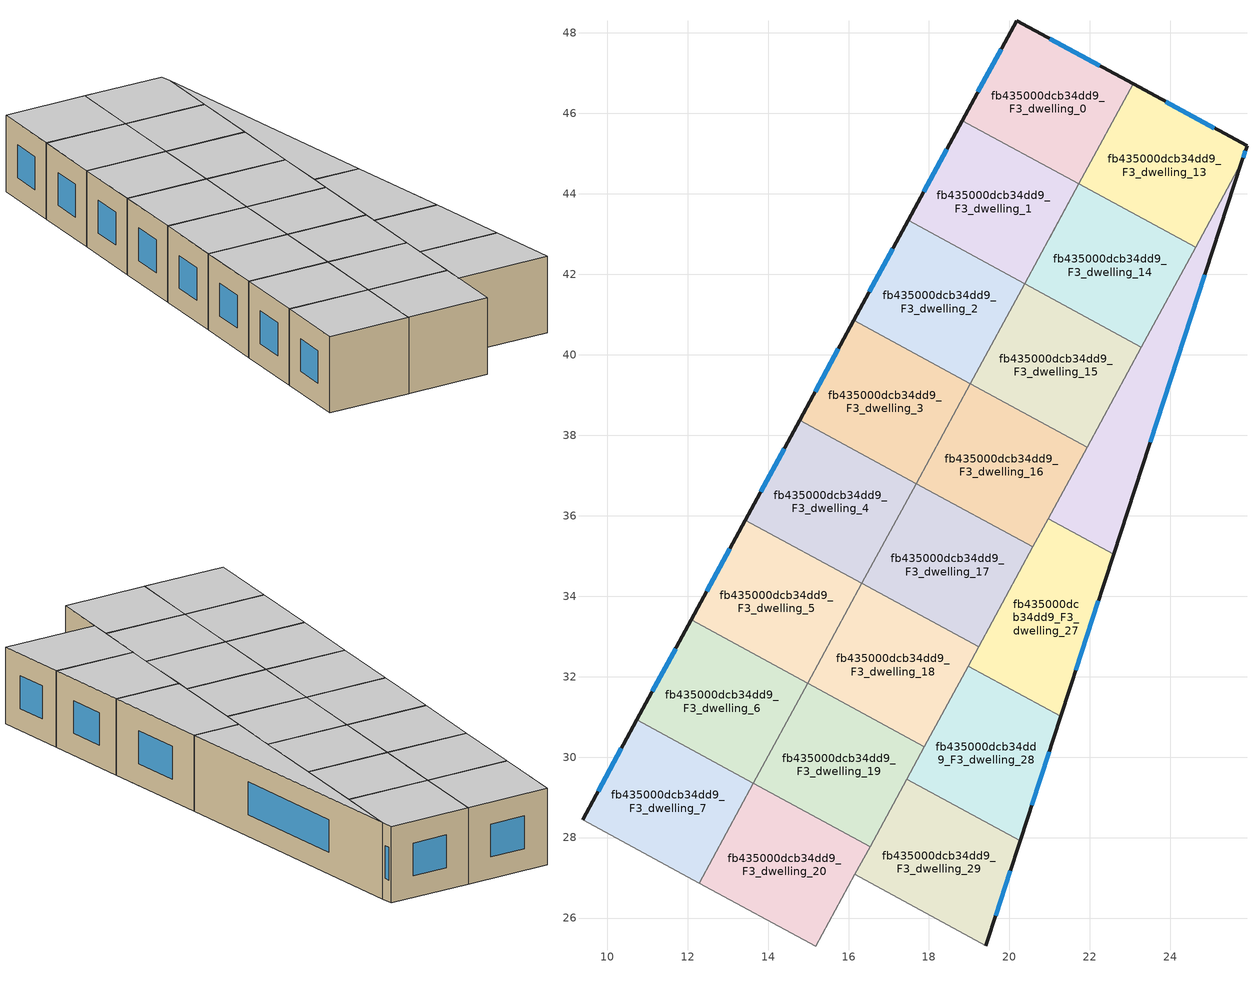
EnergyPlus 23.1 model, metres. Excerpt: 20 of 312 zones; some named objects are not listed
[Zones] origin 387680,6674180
fb435000dcb34dd9_F3_dwelling_0
 floor to fb435000dcb34dd9_F2_dwelling_0 (EU_floor_Construction): 23.08,46.73 21.73,44.25 18.83,45.82 20.18,48.31 z9
 wall outside (EU_wall_Construction): 23.08,46.73 20.18,48.31 18.83,45.82 z9:12
 wall to fb435000dcb34dd9_F3_dwelling_1 (EU_wall_Construction): 18.83,45.82 21.73,44.25 z9:12
 wall to fb435000dcb34dd9_F3_dwelling_13 (EU_wall_Construction): 21.73,44.25 23.08,46.73 z9:12
 window (EU_Window_Construction): 19.79,47.6 19.22,46.53 / 22.25,47.18 21.01,47.86 z9.86:11.14
 ceiling to fb435000dcb34dd9_F4_dwelling_0 (EU_floor_Construction): 21.73,44.25 23.08,46.73 20.18,48.31 18.83,45.82 z12
fb435000dcb34dd9_F3_dwelling_1
 floor to fb435000dcb34dd9_F2_dwelling_1 (EU_floor_Construction): 21.73,44.25 20.38,41.76 17.48,43.34 18.83,45.82 z9
 wall outside (EU_wall_Construction): 18.83,45.82 17.48,43.34 z9:12
 wall to fb435000dcb34dd9_F3_dwelling_2 (EU_wall_Construction): 17.48,43.34 20.38,41.76 z9:12
 wall to fb435000dcb34dd9_F3_dwelling_14 (EU_wall_Construction): 20.38,41.76 21.73,44.25 z9:12
 window (EU_Window_Construction): 18.44,45.11 17.87,44.05 z9.86:11.14
 ceiling to fb435000dcb34dd9_F4_dwelling_1 (EU_floor_Construction): 20.38,41.76 21.73,44.25 18.83,45.82 17.48,43.34 z12
fb435000dcb34dd9_F3_dwelling_13
 floor to fb435000dcb34dd9_F2_dwelling_13 (EU_floor_Construction): 25.9,45.2 25.77,44.77 24.62,42.67 21.73,44.25 21,42.91 23.08,46.73 z9
 wall outside (EU_wall_Construction): 25.77,44.77 25.9,45.2 23.08,46.73 z9:12
 wall to fb435000dcb34dd9_F3_dwelling_14 (EU_wall_Construction): 21.73,44.25 24.62,42.67 z9:12
 wall to fb435000dcb34dd9_F3_dwelling_26 (EU_wall_Construction): 24.62,42.67 25.77,44.77 z9:12
 wall adiabatic (EU_wall_Construction): 21.73,44.25 21,42.91 21.73,44.24 z9:12
 window (EU_Window_Construction): 25.1,45.63 23.88,46.29 / 25.8,44.89 25.86,45.07 z9.86:11.14
 ceiling to fb435000dcb34dd9_F4_dwelling_13 (EU_floor_Construction): 24.62,42.67 25.77,44.77 25.9,45.2 23.08,46.73 21,42.91 21.73,44.25 z12
fb435000dcb34dd9_F3_dwelling_14
 floor to fb435000dcb34dd9_F2_dwelling_14 (EU_floor_Construction): 24.62,42.67 23.28,40.19 20.38,41.76 21.73,44.25 z9
 wall to fb435000dcb34dd9_F3_dwelling_15 (EU_wall_Construction): 20.38,41.76 23.28,40.19 z9:12
 wall to fb435000dcb34dd9_F3_dwelling_26 (EU_wall_Construction): 23.28,40.19 24.62,42.67 z9:12
 ceiling to fb435000dcb34dd9_F4_dwelling_14 (EU_floor_Construction): 23.28,40.19 24.62,42.67 21.73,44.25 20.38,41.76 z12
fb435000dcb34dd9_F3_dwelling_15
 floor to fb435000dcb34dd9_F2_dwelling_15 (EU_floor_Construction): 23.28,40.19 21.93,37.71 19.03,39.28 20.38,41.76 z9
 wall to fb435000dcb34dd9_F3_dwelling_16 (EU_wall_Construction): 19.03,39.28 21.93,37.71 z9:12
 wall to fb435000dcb34dd9_F3_dwelling_2 (EU_wall_Construction): 20.38,41.76 19.03,39.28 z9:12
 wall to fb435000dcb34dd9_F3_dwelling_26 (EU_wall_Construction): 21.93,37.71 23.28,40.19 z9:12
 ceiling to fb435000dcb34dd9_F4_dwelling_15 (EU_floor_Construction): 21.93,37.71 23.28,40.19 20.38,41.76 19.03,39.28 z12
fb435000dcb34dd9_F3_dwelling_16
 floor to fb435000dcb34dd9_F2_dwelling_16 (EU_floor_Construction): 21.93,37.71 20.58,35.22 17.68,36.8 19.03,39.28 z9
 wall to fb435000dcb34dd9_F3_dwelling_17 (EU_wall_Construction): 17.68,36.8 20.58,35.22 z9:12
 wall to fb435000dcb34dd9_F3_dwelling_27 (EU_wall_Construction): 20.58,35.22 20.96,35.93 z9:12
 wall to fb435000dcb34dd9_F3_dwelling_3 (EU_wall_Construction): 19.03,39.28 17.68,36.8 z9:12
 wall to fb435000dcb34dd9_F3_dwelling_26 (EU_wall_Construction): 20.96,35.93 21.93,37.71 z9:12
 ceiling to fb435000dcb34dd9_F4_dwelling_16 (EU_floor_Construction): 20.58,35.22 21.93,37.71 19.03,39.28 17.68,36.8 z12
fb435000dcb34dd9_F3_dwelling_17
 floor to fb435000dcb34dd9_F2_dwelling_17 (EU_floor_Construction): 20.58,35.22 19.23,32.74 16.33,34.32 17.68,36.8 z9
 wall to fb435000dcb34dd9_F3_dwelling_18 (EU_wall_Construction): 16.33,34.32 19.23,32.74 z9:12
 wall to fb435000dcb34dd9_F3_dwelling_4 (EU_wall_Construction): 17.68,36.8 16.33,34.32 z9:12
 wall to fb435000dcb34dd9_F3_dwelling_27 (EU_wall_Construction): 19.23,32.74 20.58,35.22 z9:12
 ceiling to fb435000dcb34dd9_F4_dwelling_17 (EU_floor_Construction): 19.23,32.74 20.58,35.22 17.68,36.8 16.33,34.32 z12
fb435000dcb34dd9_F3_dwelling_18
 floor to fb435000dcb34dd9_F2_dwelling_18 (EU_floor_Construction): 19.23,32.74 17.88,30.26 14.98,31.83 16.33,34.32 z9
 wall to fb435000dcb34dd9_F3_dwelling_19 (EU_wall_Construction): 14.98,31.83 17.88,30.26 z9:12
 wall to fb435000dcb34dd9_F3_dwelling_28 (EU_wall_Construction): 17.88,30.26 18.97,32.26 z9:12
 wall to fb435000dcb34dd9_F3_dwelling_5 (EU_wall_Construction): 16.33,34.32 14.98,31.83 z9:12
 wall to fb435000dcb34dd9_F3_dwelling_27 (EU_wall_Construction): 18.97,32.26 19.23,32.74 z9:12
 ceiling to fb435000dcb34dd9_F4_dwelling_18 (EU_floor_Construction): 17.88,30.26 19.23,32.74 16.33,34.32 14.98,31.83 z12
fb435000dcb34dd9_F3_dwelling_19
 floor to fb435000dcb34dd9_F2_dwelling_19 (EU_floor_Construction): 17.88,30.26 16.53,27.78 13.64,29.35 14.98,31.83 z9
 wall to fb435000dcb34dd9_F3_dwelling_20 (EU_wall_Construction): 13.64,29.35 16.53,27.78 z9:12
 wall to fb435000dcb34dd9_F3_dwelling_29 (EU_wall_Construction): 16.53,27.78 17.44,29.45 z9:12
 wall to fb435000dcb34dd9_F3_dwelling_6 (EU_wall_Construction): 14.98,31.83 13.64,29.35 z9:12
 wall to fb435000dcb34dd9_F3_dwelling_28 (EU_wall_Construction): 17.45,29.45 17.88,30.26 z9:12
 ceiling to fb435000dcb34dd9_F4_dwelling_19 (EU_floor_Construction): 16.53,27.78 17.88,30.26 14.98,31.83 13.64,29.35 z12
fb435000dcb34dd9_F3_dwelling_2
 floor to fb435000dcb34dd9_F2_dwelling_2 (EU_floor_Construction): 20.38,41.76 19.03,39.28 16.13,40.86 17.48,43.34 z9
 wall outside (EU_wall_Construction): 17.48,43.34 16.13,40.86 z9:12
 wall to fb435000dcb34dd9_F3_dwelling_3 (EU_wall_Construction): 16.13,40.86 19.03,39.28 z9:12
 window (EU_Window_Construction): 17.1,42.63 16.52,41.57 z9.86:11.14
 ceiling to fb435000dcb34dd9_F4_dwelling_2 (EU_floor_Construction): 19.03,39.28 20.38,41.76 17.48,43.34 16.13,40.86 z12
fb435000dcb34dd9_F3_dwelling_20
 floor to fb435000dcb34dd9_F2_dwelling_20 (EU_floor_Construction): 16.53,27.78 15.19,25.29 12.29,26.87 13.64,29.35 z9
 wall to fb435000dcb34dd9_F3_dwelling_30 (EU_wall_Construction): 15.19,25.29 16.16,27.08 z9:12
 wall to fb435000dcb34dd9_F3_dwelling_21 (EU_wall_Construction): 12.29,26.87 15.19,25.29 z9:12
 wall to fb435000dcb34dd9_F3_dwelling_7 (EU_wall_Construction): 13.64,29.35 12.29,26.87 z9:12
 wall to fb435000dcb34dd9_F3_dwelling_29 (EU_wall_Construction): 16.16,27.08 16.53,27.78 z9:12
 ceiling to fb435000dcb34dd9_F4_dwelling_20 (EU_floor_Construction): 15.19,25.29 16.53,27.78 13.64,29.35 12.29,26.87 z12
fb435000dcb34dd9_F3_dwelling_26
 floor to fb435000dcb34dd9_F2_dwelling_26 (EU_floor_Construction): 25.77,44.77 22.59,35.04 20.96,35.93 z9
 wall outside (EU_wall_Construction): 22.59,35.04 25.77,44.77 z9:12
 wall to fb435000dcb34dd9_F3_dwelling_27 (EU_wall_Construction): 20.96,35.93 22.59,35.04 z9:12
 window (EU_Window_Construction): 23.5,37.82 24.86,41.99 z9.86:11.14
 ceiling to fb435000dcb34dd9_F4_dwelling_26 (EU_floor_Construction): 22.59,35.04 25.77,44.77 20.96,35.93 z12
fb435000dcb34dd9_F3_dwelling_27
 floor to fb435000dcb34dd9_F2_dwelling_27 (EU_floor_Construction): 22.59,35.04 21.27,31.01 18.97,32.26 20.96,35.93 z9
 wall outside (EU_wall_Construction): 21.27,31.01 22.59,35.04 z9:12
 wall to fb435000dcb34dd9_F3_dwelling_28 (EU_wall_Construction): 18.97,32.26 21.27,31.01 z9:12
 window (EU_Window_Construction): 21.65,32.16 22.21,33.89 z9.86:11.14
 ceiling to fb435000dcb34dd9_F4_dwelling_27 (EU_floor_Construction): 21.27,31.01 22.59,35.04 20.96,35.93 18.97,32.26 z12
fb435000dcb34dd9_F3_dwelling_28
 floor to fb435000dcb34dd9_F2_dwelling_28 (EU_floor_Construction): 21.27,31.01 20.26,27.92 17.45,29.45 18.97,32.26 z9
 wall outside (EU_wall_Construction): 20.26,27.92 21.27,31.01 z9:12
 wall to fb435000dcb34dd9_F3_dwelling_29 (EU_wall_Construction): 17.45,29.45 20.26,27.92 z9:12
 window (EU_Window_Construction): 20.55,28.81 20.98,30.13 z9.86:11.14
 ceiling to fb435000dcb34dd9_F4_dwelling_28 (EU_floor_Construction): 20.26,27.92 21.27,31.01 18.97,32.26 17.45,29.45 z12
fb435000dcb34dd9_F3_dwelling_29
 floor to fb435000dcb34dd9_F2_dwelling_29 (EU_floor_Construction): 20.26,27.92 19.41,25.32 16.16,27.08 17.45,29.45 z9
 wall outside (EU_wall_Construction): 19.41,25.32 20.26,27.92 z9:12
 wall to fb435000dcb34dd9_F3_dwelling_30 (EU_wall_Construction): 16.16,27.08 19.41,25.32 z9:12
 window (EU_Window_Construction): 19.66,26.06 20.02,27.18 z9.86:11.14
 ceiling to fb435000dcb34dd9_F4_dwelling_29 (EU_floor_Construction): 19.41,25.32 20.26,27.92 17.45,29.45 16.16,27.08 z12
fb435000dcb34dd9_F3_dwelling_3
 floor to fb435000dcb34dd9_F2_dwelling_3 (EU_floor_Construction): 19.03,39.28 17.68,36.8 14.78,38.37 16.13,40.86 z9
 wall outside (EU_wall_Construction): 16.13,40.86 14.78,38.37 z9:12
 wall to fb435000dcb34dd9_F3_dwelling_4 (EU_wall_Construction): 14.78,38.37 17.68,36.8 z9:12
 window (EU_Window_Construction): 15.75,40.15 15.17,39.08 z9.86:11.14
 ceiling to fb435000dcb34dd9_F4_dwelling_3 (EU_floor_Construction): 17.68,36.8 19.03,39.28 16.13,40.86 14.78,38.37 z12
fb435000dcb34dd9_F3_dwelling_4
 floor to fb435000dcb34dd9_F2_dwelling_4 (EU_floor_Construction): 17.68,36.8 16.33,34.32 13.43,35.89 14.78,38.37 z9
 wall outside (EU_wall_Construction): 14.78,38.37 13.43,35.89 z9:12
 wall to fb435000dcb34dd9_F3_dwelling_5 (EU_wall_Construction): 13.43,35.89 16.33,34.32 z9:12
 window (EU_Window_Construction): 14.4,37.66 13.82,36.6 z9.86:11.14
 ceiling to fb435000dcb34dd9_F4_dwelling_4 (EU_floor_Construction): 16.33,34.32 17.68,36.8 14.78,38.37 13.43,35.89 z12
fb435000dcb34dd9_F3_dwelling_5
 floor to fb435000dcb34dd9_F2_dwelling_5 (EU_floor_Construction): 16.33,34.32 14.98,31.83 12.09,33.41 13.43,35.89 z9
 wall outside (EU_wall_Construction): 13.43,35.89 12.09,33.41 z9:12
 wall to fb435000dcb34dd9_F3_dwelling_6 (EU_wall_Construction): 12.09,33.41 14.98,31.83 z9:12
 window (EU_Window_Construction): 13.05,35.18 12.47,34.12 z9.86:11.14
 ceiling to fb435000dcb34dd9_F4_dwelling_5 (EU_floor_Construction): 14.98,31.83 16.33,34.32 13.43,35.89 12.09,33.41 z12
fb435000dcb34dd9_F3_dwelling_6
 floor to fb435000dcb34dd9_F2_dwelling_6 (EU_floor_Construction): 14.98,31.83 13.64,29.35 10.74,30.92 12.09,33.41 z9
 wall outside (EU_wall_Construction): 12.09,33.41 10.74,30.92 z9:12
 wall to fb435000dcb34dd9_F3_dwelling_7 (EU_wall_Construction): 10.74,30.92 13.64,29.35 z9:12
 window (EU_Window_Construction): 11.7,32.7 11.12,31.63 z9.86:11.14
 ceiling to fb435000dcb34dd9_F4_dwelling_6 (EU_floor_Construction): 13.64,29.35 14.98,31.83 12.09,33.41 10.74,30.92 z12
fb435000dcb34dd9_F3_dwelling_7
 floor to fb435000dcb34dd9_F2_dwelling_7 (EU_floor_Construction): 13.64,29.35 12.29,26.87 9.39,28.44 10.74,30.92 z9
 wall outside (EU_wall_Construction): 10.74,30.92 9.39,28.44 z9:12
 wall to fb435000dcb34dd9_F3_dwelling_8 (EU_wall_Construction): 9.39,28.44 12.29,26.87 z9:12
 window (EU_Window_Construction): 10.35,30.22 9.77,29.15 z9.86:11.14
 ceiling to fb435000dcb34dd9_F4_dwelling_7 (EU_floor_Construction): 12.29,26.87 13.64,29.35 10.74,30.92 9.39,28.44 z12
[Building]
EU S2 Campaign: North Axis=0; Terrain=City; Solar Distribution=FullExterior
[Site:Location]
Helsinki-Vantaa.AP: Latitude=60.317; Longitude=24.963; Time Zone=2; Elevation=54.6
[SizingPeriod:WeatherFileDays]
AnnualSizingPeriod: Begin Month=1; Begin Day of Month=1; End Month=12; End Day of Month=31; Day of Week for Start Day=Monday; Use Weather File Daylight Saving Period=No; Use Weather File Rain and Snow Indicators=No
[MATERIAL]
EU_InternalMass_Material: Roughness=MediumRough; Thickness=0.1; Conductivity=1; Density=1800; Specific Heat=900; Thermal Absorptance=0.9; Solar Absorptance=0.7; Visible Absorptance=0.7
[MATERIAL:NOMASS] Roughness=MediumRough; Thermal Absorptance=0.9; Solar Absorptance=0.7; Visible Absorptance=0.7
Name | Thermal Resistance
EU_wall_NoMass | 5.91765
EU_floor_NoMass | 6.2875
[WINDOWMATERIAL:SIMPLEGLAZINGSYSTEM]
EU_Window_SimpleGlazing: UFactor=0.994035; Solar Heat Gain Coefficient=0.7; Visible Transmittance=0.7
[CONSTRUCTION]
EU_wall_Construction: EU_wall_NoMass
EU_floor_Construction: EU_floor_NoMass
EU_Window_Construction: EU_Window_SimpleGlazing
EU_InternalMass_Construction: EU_InternalMass_Material
[ZONE] Type=1; Multiplier=1; Ceiling Height=autocalculate; Floor Area=autocalculate; Part of Total Floor Area=Yes
Name | Volume
fb435000dcb34dd9_F3_dwelling_0; fb435000dcb34dd9_F3_dwelling_1 | 27.9529
fb435000dcb34dd9_F3_dwelling_13; fb435000dcb34dd9_F3_dwelling_6 | 27.958
fb435000dcb34dd9_F3_dwelling_14 | 27.9543
fb435000dcb34dd9_F3_dwelling_15 | 27.9551
fb435000dcb34dd9_F3_dwelling_16; fb435000dcb34dd9_F3_dwelling_19; fb435000dcb34dd9_F3_dwelling_20 | 27.9558
fb435000dcb34dd9_F3_dwelling_17 | 27.9631
fb435000dcb34dd9_F3_dwelling_18 | 27.9521
fb435000dcb34dd9_F3_dwelling_2; fb435000dcb34dd9_F3_dwelling_27; fb435000dcb34dd9_F3_dwelling_3; fb435000dcb34dd9_F3_dwelling_4; fb435000dcb34dd9_F3_dwelling_5 | 27.9573
fb435000dcb34dd9_F3_dwelling_26 | 27.95
fb435000dcb34dd9_F3_dwelling_28 | 27.9507
fb435000dcb34dd9_F3_dwelling_29 | 27.9624
fb435000dcb34dd9_F3_dwelling_7 | 27.9617
[INTERNALMASS] Construction=EU_InternalMass_Construction
Name | Zone or ZoneList | Surface Area
fb435000dcb34dd9_F3_dwelling_0_EU_InternalMass | fb435000dcb34dd9_F3_dwelling_0 | 9.31735
fb435000dcb34dd9_F3_dwelling_1_EU_InternalMass | fb435000dcb34dd9_F3_dwelling_1 | 9.31781
fb435000dcb34dd9_F3_dwelling_2_EU_InternalMass | fb435000dcb34dd9_F3_dwelling_2 | 9.31906
fb435000dcb34dd9_F3_dwelling_3_EU_InternalMass | fb435000dcb34dd9_F3_dwelling_3 | 9.31906
fb435000dcb34dd9_F3_dwelling_4_EU_InternalMass | fb435000dcb34dd9_F3_dwelling_4 | 9.32154
fb435000dcb34dd9_F3_dwelling_5_EU_InternalMass | fb435000dcb34dd9_F3_dwelling_5 | 9.31874
fb435000dcb34dd9_F3_dwelling_6_EU_InternalMass | fb435000dcb34dd9_F3_dwelling_6 | 9.31919
fb435000dcb34dd9_F3_dwelling_7_EU_InternalMass | fb435000dcb34dd9_F3_dwelling_7 | 9.32077
fb435000dcb34dd9_F3_dwelling_13_EU_InternalMass | fb435000dcb34dd9_F3_dwelling_13 | 9.32092
fb435000dcb34dd9_F3_dwelling_14_EU_InternalMass | fb435000dcb34dd9_F3_dwelling_14 | 9.31796
fb435000dcb34dd9_F3_dwelling_15_EU_InternalMass | fb435000dcb34dd9_F3_dwelling_15 | 9.31842
fb435000dcb34dd9_F3_dwelling_16_EU_InternalMass | fb435000dcb34dd9_F3_dwelling_16 | 9.31842
fb435000dcb34dd9_F3_dwelling_17_EU_InternalMass | fb435000dcb34dd9_F3_dwelling_17 | 9.31919
fb435000dcb34dd9_F3_dwelling_18_EU_InternalMass | fb435000dcb34dd9_F3_dwelling_18 | 9.31662
fb435000dcb34dd9_F3_dwelling_19_EU_InternalMass | fb435000dcb34dd9_F3_dwelling_19 | 9.31874
fb435000dcb34dd9_F3_dwelling_20_EU_InternalMass | fb435000dcb34dd9_F3_dwelling_20 | 9.31842
fb435000dcb34dd9_F3_dwelling_26_EU_InternalMass | fb435000dcb34dd9_F3_dwelling_26 | 9.31671
fb435000dcb34dd9_F3_dwelling_27_EU_InternalMass | fb435000dcb34dd9_F3_dwelling_27 | 9.31926
fb435000dcb34dd9_F3_dwelling_28_EU_InternalMass | fb435000dcb34dd9_F3_dwelling_28 | 9.31643
fb435000dcb34dd9_F3_dwelling_29_EU_InternalMass | fb435000dcb34dd9_F3_dwelling_29 | 9.32089
[OTHEREQUIPMENT] Fuel Type=Electricity; Design Level Calculation Method=Watts/Area; Power per Zone Floor Area=1; Fraction Latent=0; Fraction Radiant=0; Fraction Lost=0; Carbon Dioxide Generation Rate=0; EndUse Subcategory=EU_Step8_InternalGains
Name | Zone or ZoneList or Space or SpaceList | Schedule
EU_Step8_InternalGain_fb435000dcb34dd9_F3_dwelling_0_f000 | fb435000dcb34dd9_F3_dwelling_0 | EU_Step8_GainSchedule_fb435000dcb34dd9_F3_dwelling_0_f000
EU_Step8_InternalGain_fb435000dcb34dd9_F3_dwelling_1_f000 | fb435000dcb34dd9_F3_dwelling_1 | EU_Step8_GainSchedule_fb435000dcb34dd9_F3_dwelling_1_f000
EU_Step8_InternalGain_fb435000dcb34dd9_F3_dwelling_2_f000 | fb435000dcb34dd9_F3_dwelling_2 | EU_Step8_GainSchedule_fb435000dcb34dd9_F3_dwelling_2_f000
EU_Step8_InternalGain_fb435000dcb34dd9_F3_dwelling_3_f000 | fb435000dcb34dd9_F3_dwelling_3 | EU_Step8_GainSchedule_fb435000dcb34dd9_F3_dwelling_3_f000
EU_Step8_InternalGain_fb435000dcb34dd9_F3_dwelling_4_f000 | fb435000dcb34dd9_F3_dwelling_4 | EU_Step8_GainSchedule_fb435000dcb34dd9_F3_dwelling_4_f000
EU_Step8_InternalGain_fb435000dcb34dd9_F3_dwelling_5_f000 | fb435000dcb34dd9_F3_dwelling_5 | EU_Step8_GainSchedule_fb435000dcb34dd9_F3_dwelling_5_f000
EU_Step8_InternalGain_fb435000dcb34dd9_F3_dwelling_6_f000 | fb435000dcb34dd9_F3_dwelling_6 | EU_Step8_GainSchedule_fb435000dcb34dd9_F3_dwelling_6_f000
EU_Step8_InternalGain_fb435000dcb34dd9_F3_dwelling_7_f000 | fb435000dcb34dd9_F3_dwelling_7 | EU_Step8_GainSchedule_fb435000dcb34dd9_F3_dwelling_7_f000
EU_Step8_InternalGain_fb435000dcb34dd9_F3_dwelling_13_f000 | fb435000dcb34dd9_F3_dwelling_13 | EU_Step8_GainSchedule_fb435000dcb34dd9_F3_dwelling_13_f000
EU_Step8_InternalGain_fb435000dcb34dd9_F3_dwelling_14_f000 | fb435000dcb34dd9_F3_dwelling_14 | EU_Step8_GainSchedule_fb435000dcb34dd9_F3_dwelling_14_f000
EU_Step8_InternalGain_fb435000dcb34dd9_F3_dwelling_15_f000 | fb435000dcb34dd9_F3_dwelling_15 | EU_Step8_GainSchedule_fb435000dcb34dd9_F3_dwelling_15_f000
EU_Step8_InternalGain_fb435000dcb34dd9_F3_dwelling_16_f000 | fb435000dcb34dd9_F3_dwelling_16 | EU_Step8_GainSchedule_fb435000dcb34dd9_F3_dwelling_16_f000
EU_Step8_InternalGain_fb435000dcb34dd9_F3_dwelling_17_f000 | fb435000dcb34dd9_F3_dwelling_17 | EU_Step8_GainSchedule_fb435000dcb34dd9_F3_dwelling_17_f000
EU_Step8_InternalGain_fb435000dcb34dd9_F3_dwelling_18_f000 | fb435000dcb34dd9_F3_dwelling_18 | EU_Step8_GainSchedule_fb435000dcb34dd9_F3_dwelling_18_f000
EU_Step8_InternalGain_fb435000dcb34dd9_F3_dwelling_19_f000 | fb435000dcb34dd9_F3_dwelling_19 | EU_Step8_GainSchedule_fb435000dcb34dd9_F3_dwelling_19_f000
EU_Step8_InternalGain_fb435000dcb34dd9_F3_dwelling_20_f000 | fb435000dcb34dd9_F3_dwelling_20 | EU_Step8_GainSchedule_fb435000dcb34dd9_F3_dwelling_20_f000
EU_Step8_InternalGain_fb435000dcb34dd9_F3_dwelling_26_f000 | fb435000dcb34dd9_F3_dwelling_26 | EU_Step8_GainSchedule_fb435000dcb34dd9_F3_dwelling_26_f000
EU_Step8_InternalGain_fb435000dcb34dd9_F3_dwelling_27_f000 | fb435000dcb34dd9_F3_dwelling_27 | EU_Step8_GainSchedule_fb435000dcb34dd9_F3_dwelling_27_f000
EU_Step8_InternalGain_fb435000dcb34dd9_F3_dwelling_28_f000 | fb435000dcb34dd9_F3_dwelling_28 | EU_Step8_GainSchedule_fb435000dcb34dd9_F3_dwelling_28_f000
EU_Step8_InternalGain_fb435000dcb34dd9_F3_dwelling_29_f000 | fb435000dcb34dd9_F3_dwelling_29 | EU_Step8_GainSchedule_fb435000dcb34dd9_F3_dwelling_29_f000
[ZONEVENTILATION:DESIGNFLOWRATE] Schedule=EU_AlwaysOn; Design Flow Rate Calculation Method=AirChanges/Hour; Air Changes per Hour=0.596421; Ventilation Type=Natural; Fan Pressure Rise=0; Fan Total Efficiency=1; Constant Term Coefficient=1; Temperature Term Coefficient=0; Velocity Term Coefficient=0; Velocity Squared Term Coefficient=0; Minimum Indoor Temperature=-100; Maximum Indoor Temperature=100; Delta Temperature=-100; Minimum Outdoor Temperature=-100; Maximum Outdoor Temperature=100; Maximum Wind Speed=40
Name | Zone or ZoneList or Space or SpaceList
EU_ConstantAir_fb435000dcb34dd9_F3_dwelling_0 | fb435000dcb34dd9_F3_dwelling_0
EU_ConstantAir_fb435000dcb34dd9_F3_dwelling_1 | fb435000dcb34dd9_F3_dwelling_1
EU_ConstantAir_fb435000dcb34dd9_F3_dwelling_2 | fb435000dcb34dd9_F3_dwelling_2
EU_ConstantAir_fb435000dcb34dd9_F3_dwelling_3 | fb435000dcb34dd9_F3_dwelling_3
EU_ConstantAir_fb435000dcb34dd9_F3_dwelling_4 | fb435000dcb34dd9_F3_dwelling_4
EU_ConstantAir_fb435000dcb34dd9_F3_dwelling_5 | fb435000dcb34dd9_F3_dwelling_5
EU_ConstantAir_fb435000dcb34dd9_F3_dwelling_6 | fb435000dcb34dd9_F3_dwelling_6
EU_ConstantAir_fb435000dcb34dd9_F3_dwelling_7 | fb435000dcb34dd9_F3_dwelling_7
EU_ConstantAir_fb435000dcb34dd9_F3_dwelling_13 | fb435000dcb34dd9_F3_dwelling_13
EU_ConstantAir_fb435000dcb34dd9_F3_dwelling_14 | fb435000dcb34dd9_F3_dwelling_14
EU_ConstantAir_fb435000dcb34dd9_F3_dwelling_15 | fb435000dcb34dd9_F3_dwelling_15
EU_ConstantAir_fb435000dcb34dd9_F3_dwelling_16 | fb435000dcb34dd9_F3_dwelling_16
EU_ConstantAir_fb435000dcb34dd9_F3_dwelling_17 | fb435000dcb34dd9_F3_dwelling_17
EU_ConstantAir_fb435000dcb34dd9_F3_dwelling_18 | fb435000dcb34dd9_F3_dwelling_18
EU_ConstantAir_fb435000dcb34dd9_F3_dwelling_19 | fb435000dcb34dd9_F3_dwelling_19
EU_ConstantAir_fb435000dcb34dd9_F3_dwelling_20 | fb435000dcb34dd9_F3_dwelling_20
EU_ConstantAir_fb435000dcb34dd9_F3_dwelling_26 | fb435000dcb34dd9_F3_dwelling_26
EU_ConstantAir_fb435000dcb34dd9_F3_dwelling_27 | fb435000dcb34dd9_F3_dwelling_27
EU_ConstantAir_fb435000dcb34dd9_F3_dwelling_28 | fb435000dcb34dd9_F3_dwelling_28
EU_ConstantAir_fb435000dcb34dd9_F3_dwelling_29 | fb435000dcb34dd9_F3_dwelling_29
[HVACTEMPLATE:ZONE:IDEALLOADSAIRSYSTEM] System Availability Schedule=EU_AlwaysOn; Maximum Heating Supply Air Temperature=50; Minimum Cooling Supply Air Temperature=13; Maximum Heating Supply Air Humidity Ratio=0.0156; Minimum Cooling Supply Air Humidity Ratio=0.0077; Heating Limit=NoLimit; Cooling Limit=NoLimit; Heating Availability Schedule=EU_AlwaysOn; Cooling Availability Schedule=EU_CoolingOff; Dehumidification Control Type=ConstantSensibleHeatRatio; Cooling Sensible Heat Ratio=0.7; Dehumidification Setpoint=60; Humidification Control Type=None; Humidification Setpoint=30; Outdoor Air Method=None; Outdoor Air Flow Rate per Person=0.00944; Outdoor Air Flow Rate per Zone Floor Area=0; Outdoor Air Flow Rate per Zone=0; Demand Controlled Ventilation Type=None; Outdoor Air Economizer Type=NoEconomizer; Heat Recovery Type=None; Sensible Heat Recovery Effectiveness=0.7; Latent Heat Recovery Effectiveness=0.65
Name | Template Thermostat
fb435000dcb34dd9_F3_dwelling_0 | EU_HeatOnly_fb435000dcb34dd9_F3_dwelling_0
fb435000dcb34dd9_F3_dwelling_1 | EU_HeatOnly_fb435000dcb34dd9_F3_dwelling_1
fb435000dcb34dd9_F3_dwelling_2 | EU_HeatOnly_fb435000dcb34dd9_F3_dwelling_2
fb435000dcb34dd9_F3_dwelling_3 | EU_HeatOnly_fb435000dcb34dd9_F3_dwelling_3
fb435000dcb34dd9_F3_dwelling_4 | EU_HeatOnly_fb435000dcb34dd9_F3_dwelling_4
fb435000dcb34dd9_F3_dwelling_5 | EU_HeatOnly_fb435000dcb34dd9_F3_dwelling_5
fb435000dcb34dd9_F3_dwelling_6 | EU_HeatOnly_fb435000dcb34dd9_F3_dwelling_6
fb435000dcb34dd9_F3_dwelling_7 | EU_HeatOnly_fb435000dcb34dd9_F3_dwelling_7
fb435000dcb34dd9_F3_dwelling_13 | EU_HeatOnly_fb435000dcb34dd9_F3_dwelling_13
fb435000dcb34dd9_F3_dwelling_14 | EU_HeatOnly_fb435000dcb34dd9_F3_dwelling_14
fb435000dcb34dd9_F3_dwelling_15 | EU_HeatOnly_fb435000dcb34dd9_F3_dwelling_15
fb435000dcb34dd9_F3_dwelling_16 | EU_HeatOnly_fb435000dcb34dd9_F3_dwelling_16
fb435000dcb34dd9_F3_dwelling_17 | EU_HeatOnly_fb435000dcb34dd9_F3_dwelling_17
fb435000dcb34dd9_F3_dwelling_18 | EU_HeatOnly_fb435000dcb34dd9_F3_dwelling_18
fb435000dcb34dd9_F3_dwelling_19 | EU_HeatOnly_fb435000dcb34dd9_F3_dwelling_19
fb435000dcb34dd9_F3_dwelling_20 | EU_HeatOnly_fb435000dcb34dd9_F3_dwelling_20
fb435000dcb34dd9_F3_dwelling_26 | EU_HeatOnly_fb435000dcb34dd9_F3_dwelling_26
fb435000dcb34dd9_F3_dwelling_27 | EU_HeatOnly_fb435000dcb34dd9_F3_dwelling_27
fb435000dcb34dd9_F3_dwelling_28 | EU_HeatOnly_fb435000dcb34dd9_F3_dwelling_28
fb435000dcb34dd9_F3_dwelling_29 | EU_HeatOnly_fb435000dcb34dd9_F3_dwelling_29
[SIZING:ZONE] Zone Cooling Design Supply Air Temperature Input Method=SupplyAirTemperature; Zone Cooling Design Supply Air Temperature=13; Zone Heating Design Supply Air Temperature Input Method=SupplyAirTemperature; Zone Heating Design Supply Air Temperature=50; Zone Cooling Design Supply Air Humidity Ratio=0.008; Zone Heating Design Supply Air Humidity Ratio=0.008; Cooling Design Air Flow Method=DesignDay; Cooling Design Air Flow Rate=0; Cooling Minimum Air Flow per Zone Floor Area=0.000762; Cooling Minimum Air Flow=0; Cooling Minimum Air Flow Fraction=0.2; Heating Design Air Flow Method=DesignDay; Heating Design Air Flow Rate=0; Heating Maximum Air Flow per Zone Floor Area=0.002032; Heating Maximum Air Flow=0.141576; Heating Maximum Air Flow Fraction=0.3; Account for Dedicated Outdoor Air System=No; Dedicated Outdoor Air System Control Strategy=NeutralSupplyAir; Dedicated Outdoor Air Low Setpoint Temperature for Design=autosize; Dedicated Outdoor Air High Setpoint Temperature for Design=autosize; Zone Load Sizing Method=Sensible Load Only No Latent Load; Zone Latent Cooling Design Supply Air Humidity Ratio Input Method=HumidityRatioDifference; Zone Cooling Design Supply Air Humidity Ratio Difference=0.005; Zone Latent Heating Design Supply Air Humidity Ratio Input Method=HumidityRatioDifference; Zone Humidification Design Supply Air Humidity Ratio Difference=0.005
fb435000dcb34dd9_F3_dwelling_0; fb435000dcb34dd9_F3_dwelling_1; fb435000dcb34dd9_F3_dwelling_2; fb435000dcb34dd9_F3_dwelling_3; fb435000dcb34dd9_F3_dwelling_4; fb435000dcb34dd9_F3_dwelling_5; fb435000dcb34dd9_F3_dwelling_6; fb435000dcb34dd9_F3_dwelling_7; fb435000dcb34dd9_F3_dwelling_13; fb435000dcb34dd9_F3_dwelling_14; fb435000dcb34dd9_F3_dwelling_15; fb435000dcb34dd9_F3_dwelling_16; fb435000dcb34dd9_F3_dwelling_17; fb435000dcb34dd9_F3_dwelling_18; fb435000dcb34dd9_F3_dwelling_19; fb435000dcb34dd9_F3_dwelling_20; fb435000dcb34dd9_F3_dwelling_26; fb435000dcb34dd9_F3_dwelling_27; fb435000dcb34dd9_F3_dwelling_28; fb435000dcb34dd9_F3_dwelling_29
[SCHEDULE:CONSTANT]
Name | Hourly Value
EU_AlwaysOn | 1
EU_CoolingOff | 0
[SCHEDULE:FILE] Column Number=1; Rows to Skip at Top=0; Number of Hours of Data=8760; Column Separator=Comma; Interpolate to Timestep=No; Minutes per Item=60; Adjust Schedule for Daylight Savings=Yes
Name | File
EU_Step8_GainSchedule_fb435000dcb34dd9_F3_dwelling_0_f000 | ../../schedules/fb435000dcb34dd9/fb435000dcb34dd9_F3_dwelling_0_f000_gain.csv
EU_Step8_GainSchedule_fb435000dcb34dd9_F3_dwelling_1_f000 | ../../schedules/fb435000dcb34dd9/fb435000dcb34dd9_F3_dwelling_1_f000_gain.csv
EU_Step8_GainSchedule_fb435000dcb34dd9_F3_dwelling_2_f000 | ../../schedules/fb435000dcb34dd9/fb435000dcb34dd9_F3_dwelling_2_f000_gain.csv
EU_Step8_GainSchedule_fb435000dcb34dd9_F3_dwelling_3_f000 | ../../schedules/fb435000dcb34dd9/fb435000dcb34dd9_F3_dwelling_3_f000_gain.csv
EU_Step8_GainSchedule_fb435000dcb34dd9_F3_dwelling_4_f000 | ../../schedules/fb435000dcb34dd9/fb435000dcb34dd9_F3_dwelling_4_f000_gain.csv
EU_Step8_GainSchedule_fb435000dcb34dd9_F3_dwelling_5_f000 | ../../schedules/fb435000dcb34dd9/fb435000dcb34dd9_F3_dwelling_5_f000_gain.csv
EU_Step8_GainSchedule_fb435000dcb34dd9_F3_dwelling_6_f000 | ../../schedules/fb435000dcb34dd9/fb435000dcb34dd9_F3_dwelling_6_f000_gain.csv
EU_Step8_GainSchedule_fb435000dcb34dd9_F3_dwelling_7_f000 | ../../schedules/fb435000dcb34dd9/fb435000dcb34dd9_F3_dwelling_7_f000_gain.csv
EU_Step8_GainSchedule_fb435000dcb34dd9_F3_dwelling_13_f000 | ../../schedules/fb435000dcb34dd9/fb435000dcb34dd9_F3_dwelling_13_f000_gain.csv
EU_Step8_GainSchedule_fb435000dcb34dd9_F3_dwelling_14_f000 | ../../schedules/fb435000dcb34dd9/fb435000dcb34dd9_F3_dwelling_14_f000_gain.csv
EU_Step8_GainSchedule_fb435000dcb34dd9_F3_dwelling_15_f000 | ../../schedules/fb435000dcb34dd9/fb435000dcb34dd9_F3_dwelling_15_f000_gain.csv
EU_Step8_GainSchedule_fb435000dcb34dd9_F3_dwelling_16_f000 | ../../schedules/fb435000dcb34dd9/fb435000dcb34dd9_F3_dwelling_16_f000_gain.csv
EU_Step8_GainSchedule_fb435000dcb34dd9_F3_dwelling_17_f000 | ../../schedules/fb435000dcb34dd9/fb435000dcb34dd9_F3_dwelling_17_f000_gain.csv
EU_Step8_GainSchedule_fb435000dcb34dd9_F3_dwelling_18_f000 | ../../schedules/fb435000dcb34dd9/fb435000dcb34dd9_F3_dwelling_18_f000_gain.csv
EU_Step8_GainSchedule_fb435000dcb34dd9_F3_dwelling_19_f000 | ../../schedules/fb435000dcb34dd9/fb435000dcb34dd9_F3_dwelling_19_f000_gain.csv
EU_Step8_GainSchedule_fb435000dcb34dd9_F3_dwelling_20_f000 | ../../schedules/fb435000dcb34dd9/fb435000dcb34dd9_F3_dwelling_20_f000_gain.csv
EU_Step8_GainSchedule_fb435000dcb34dd9_F3_dwelling_26_f000 | ../../schedules/fb435000dcb34dd9/fb435000dcb34dd9_F3_dwelling_26_f000_gain.csv
EU_Step8_GainSchedule_fb435000dcb34dd9_F3_dwelling_27_f000 | ../../schedules/fb435000dcb34dd9/fb435000dcb34dd9_F3_dwelling_27_f000_gain.csv
EU_Step8_GainSchedule_fb435000dcb34dd9_F3_dwelling_28_f000 | ../../schedules/fb435000dcb34dd9/fb435000dcb34dd9_F3_dwelling_28_f000_gain.csv
EU_Step8_GainSchedule_fb435000dcb34dd9_F3_dwelling_29_f000 | ../../schedules/fb435000dcb34dd9/fb435000dcb34dd9_F3_dwelling_29_f000_gain.csv
